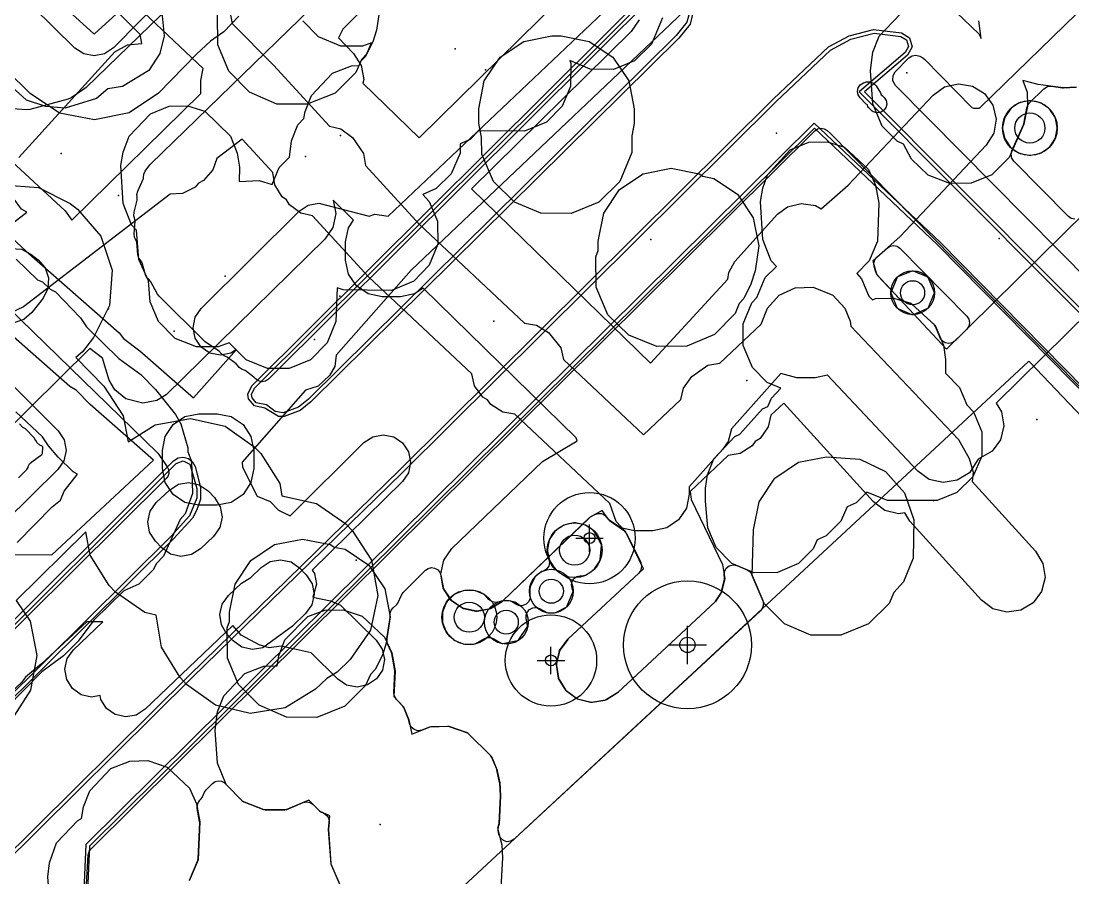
# Model space of a CAD drawing. Header units: metres. Extents: x -2677 to -840, y 169 to 1487.
# Drawn here: x -2102.1 to -2044.5, y 621.7 to 668.6 of the extents above; entities that cross this region are included whole.
import ezdxf

# ---------------------------------------------------------------- set-up
doc = ezdxf.new("R2010")
doc.units = ezdxf.units.M
for name, color, linetype in [('AI_GREENING_ALLOWED_ZONE', 4, 'Continuous'), ('AI_GREENING_EXCLUSIONS', 1, 'Continuous'), ('AI_GREENING_LAWN', 82, 'Continuous'), ('AI_GREENING_REJECTED', 6, 'Continuous'), ('AI_GREENING_SHRUBS', 92, 'Continuous'), ('AI_GREENING_TREES', 3, 'Continuous')]:
    doc.layers.add(name, color=color, linetype=linetype)

# ---------------------------------------------------------------- blocks, each defined once
blk = doc.blocks.new('AI_TREE')
for p, q in [((0, -0.3), (0, 0.3)), ((-0.3, 0), (0.3, 0))]:
    blk.add_line(p, q)
for radius in [1, 0.12]:
    blk.add_circle((0, 0), radius)
blk = doc.blocks.new('AI_SHRUB')
for radius in [1, 0.55]:
    blk.add_circle((0, 0), radius)

msp = doc.modelspace()

# ---------------------------------------------------------------- linework, layer by layer
at = {"layer": 'AI_GREENING_ALLOWED_ZONE'}
for points in [[(-2044.365, 657.791), (-2044.556, 657.83), (-2044.718, 657.94), (-2047.709, 660.971), (-2047.817, 661.137), (-2047.853, 661.332), (-2047.81, 661.525), (-2047.173, 662.961), (-2047.156, 663.015), (-2046.99, 663.891), (-2046.939, 664.034), (-2046.848, 664.155), (-2046.057, 664.927), (-2045.862, 665.045), (-2045.636, 665.064), (-2045.034, 664.977), (-2044.981, 664.975), (-2044.3, 665.023)], [(-2092.847, 621.611), (-2092.386, 622.676), (-2092.366, 622.765), (-2092.287, 624.763), (-2092.291, 624.819), (-2092.425, 625.533), (-2092.411, 625.773), (-2092.287, 625.979), (-2092.209, 626.056), (-2092.159, 626.129), (-2092.026, 626.422), (-2091.924, 626.568), (-2091.591, 626.9), (-2091.446, 627), (-2091.276, 627.044), (-2091.101, 627.027), (-2090.943, 626.949), (-2090.821, 626.822), (-2090.809, 626.804), (-2089.958, 625.953), (-2089.876, 625.898), (-2088.802, 625.465), (-2088.71, 625.447), (-2087.621, 625.447), (-2087.524, 625.467), (-2086.628, 625.851), (-2086.435, 625.891), (-2086.242, 625.854), (-2086.078, 625.744), (-2085.728, 625.395), (-2085.655, 625.344), (-2085.495, 625.272), (-2085.328, 625.15), (-2085.225, 624.971), (-2085.203, 624.765), (-2085.24, 624.401), (-2085.241, 624.357), (-2085.101, 622.52), (-2085.081, 622.441), (-2084.671, 621.494)]]:
    msp.add_lwpolyline(points, dxfattribs=at)
for points in [[(-2050.92, 651.131), (-2051.082, 651.024), (-2051.273, 650.987), (-2051.463, 651.026), (-2051.624, 651.134), (-2051.732, 651.296), (-2051.987, 651.91), (-2052.049, 651.997), (-2053.294, 653.134), (-2053.386, 653.187), (-2053.768, 653.308), (-2053.982, 653.443), (-2055.146, 654.684), (-2055.263, 654.893), (-2055.35, 655.207), (-2055.365, 655.39), (-2055.313, 655.567), (-2055.2, 655.713), (-2054.631, 656.22), (-2054.468, 656.317), (-2054.282, 656.346), (-2054.097, 656.305), (-2053.942, 656.197), (-2050.272, 652.471), (-2050.164, 652.308), (-2050.128, 652.116), (-2050.167, 651.925), (-2050.277, 651.764), (-2050.92, 651.131)], [(-2081.859, 636.109), (-2081.861, 636.213), (-2081.806, 636.377), (-2081.698, 636.512), (-2081.501, 636.687), (-2081.439, 636.77), (-2081.244, 637.2), (-2081.143, 637.345), (-2079.927, 638.568), (-2079.779, 638.671), (-2079.603, 638.715), (-2079.423, 638.693), (-2079.263, 638.608), (-2079.144, 638.472), (-2079.081, 638.303), (-2078.964, 637.647), (-2078.929, 637.557), (-2078.562, 636.982), (-2078.495, 636.912), (-2077.936, 636.522), (-2077.848, 636.483), (-2077.182, 636.336), (-2077.086, 636.334), (-2076.414, 636.453), (-2076.324, 636.488), (-2075.729, 636.868), (-2075.69, 636.898), (-2070.985, 641.411), (-2070.882, 641.487), (-2070.643, 641.62), (-2070.468, 641.679), (-2070.283, 641.67), (-2070.114, 641.594), (-2069.984, 641.461), (-2069.918, 641.363), (-2069.851, 641.296), (-2069.077, 640.769), (-2068.908, 640.573), (-2068.139, 638.986), (-2068.089, 638.781), (-2068.128, 638.574), (-2068.248, 638.402), (-2072.104, 634.817), (-2072.136, 634.781), (-2072.55, 634.208), (-2072.59, 634.12), (-2072.747, 633.457), (-2072.751, 633.36), (-2072.642, 632.687), (-2072.608, 632.596), (-2072.25, 632.016), (-2072.185, 631.945), (-2071.632, 631.546), (-2071.544, 631.506), (-2070.88, 631.349), (-2070.784, 631.345), (-2070.111, 631.454), (-2070.02, 631.487), (-2069.419, 631.858), (-2069.38, 631.888), (-2064.061, 636.846), (-2064.022, 636.892), (-2063.738, 637.327), (-2063.705, 637.405), (-2063.546, 638.075), (-2063.542, 638.171), (-2063.56, 638.281), (-2063.549, 638.492), (-2063.452, 638.679), (-2063.286, 638.81), (-2063.081, 638.861), (-2062.874, 638.822), (-2062.307, 638.586), (-2062.168, 638.498), (-2062.065, 638.37), (-2062.036, 638.291), (-2062.034, 638.291), (-2061.459, 636.915), (-2061.42, 636.717), (-2061.463, 636.52), (-2061.58, 636.356), (-2075.073, 623.84), (-2075.253, 623.733), (-2075.462, 623.709), (-2075.661, 623.773), (-2075.818, 623.913), (-2075.902, 624.105), (-2075.947, 624.319), (-2075.93, 624.581), (-2075.908, 624.645), (-2075.895, 624.713), (-2075.82, 626.21), (-2075.821, 626.236), (-2075.858, 626.92), (-2075.863, 626.959), (-2076.009, 627.636), (-2076.023, 627.681), (-2076.295, 628.324), (-2076.348, 628.403), (-2077.583, 629.633), (-2077.678, 629.692), (-2078.632, 630.012), (-2078.717, 630.024), (-2079.624, 630), (-2079.708, 629.983), (-2080.123, 629.821), (-2080.337, 629.787), (-2080.544, 629.847), (-2080.707, 629.988), (-2080.795, 630.185), (-2080.832, 630.362), (-2080.846, 630.409), (-2081.119, 631.055), (-2081.167, 631.128), (-2081.515, 631.501), (-2081.619, 631.67), (-2081.649, 631.865), (-2081.594, 633.024), (-2081.598, 633.081), (-2081.77, 634.012), (-2081.788, 634.069), (-2082, 634.541), (-2082.038, 634.822), (-2081.861, 635.979), (-2081.863, 636.109), (-2081.859, 636.109)]]:
    msp.add_lwpolyline(points, close=True, dxfattribs=at)
at = {"layer": 'AI_GREENING_EXCLUSIONS'}
for points in [[(-2111.749, 665.255), (-2101.784, 656.04), (-2096.699, 651.576), (-2096.461, 651.264), (-2095.573, 650.586), (-2092.637, 648.004), (-2090.278, 650.654), (-2090.583, 650.452), (-2091.157, 650.34), (-2091.731, 650.456), (-2092.216, 650.783), (-2092.54, 651.271), (-2092.652, 651.846), (-2092.535, 652.419), (-2092.208, 652.905), (-2086.836, 658.236), (-2086.348, 658.559), (-2085.773, 658.671), (-2083.007, 657.947), (-2082.694, 658.055), (-2081.968, 657.952), (-2064.626, 674.399)], [(-2094.103, 670.123), (-2097.014, 667.166), (-2097.498, 666.843), (-2098.068, 666.728), (-2098.639, 666.839), (-2099.125, 667.159), (-2106.116, 674.037)], [(-2078.093, 674.531), (-2084.456, 668.198), (-2084.682, 667.713), (-2083.862, 666.86), (-2083.442, 666.203), (-2083.305, 665.435), (-2083.349, 665.237), (-2080.272, 662.238), (-2071.464, 670.909)], [(-2102.179, 672.155), (-2101.2, 672.147), (-2100.601, 672.778), (-2099.571, 673.186), (-2098.577, 673.212), (-2097.628, 672.912), (-2096.303, 671.702), (-2095.932, 670.88), (-2095.229, 670.361), (-2094.353, 668.921), (-2094.23, 667.82), (-2094.464, 666.854), (-2095.079, 665.933), (-2096.517, 665.054), (-2097.318, 664.924), (-2097.939, 664.395), (-2099.654, 663.864), (-2100.713, 663.959), (-2101.768, 664.296), (-2103.009, 665.436)], [(-2062.578, 672.207), (-2080.715, 655.005), (-2084.813, 650.343), (-2084.881, 649.73), (-2085.174, 649.223), (-2085.797, 648.649), (-2086.496, 648.427), (-2089.962, 644.484), (-2089.94, 644.211), (-2089.145, 642.625), (-2088.437, 642.328), (-2087.974, 641.851), (-2087.327, 641.552), (-2083.295, 645.555), (-2082.807, 645.878), (-2082.233, 645.99), (-2081.659, 645.874), (-2081.174, 645.547), (-2080.85, 645.059), (-2080.738, 644.485), (-2080.855, 643.911), (-2081.182, 643.426), (-2086.121, 638.573), (-2085.999, 638.388), (-2085.889, 637.813), (-2086.099, 637.105), (-2085.121, 636.888), (-2084.585, 636.653), (-2082.621, 634.742), (-2082.293, 634.257), (-2082.175, 633.684), (-2082.286, 633.109), (-2082.608, 632.621), (-2083.093, 632.292), (-2083.666, 632.175), (-2084.241, 632.286), (-2084.73, 632.608), (-2086.192, 634.053), (-2087.822, 634.414), (-2088.48, 634.315), (-2089.041, 634.484), (-2090.021, 635.018), (-2090.468, 635.539), (-2095.268, 630.957), (-2095.762, 630.644), (-2096.339, 630.543), (-2096.91, 630.67), (-2097.389, 631.007), (-2097.702, 631.501), (-2097.738, 631.707), (-2098.207, 631.625), (-2098.778, 631.753), (-2099.257, 632.09), (-2099.57, 632.585), (-2099.67, 633.161), (-2099.542, 633.733), (-2099.205, 634.211), (-2097.595, 635.744), (-2098.465, 635.751), (-2100.948, 633.449), (-2101.836, 632.722), (-2102.048, 632.429), (-2111.227, 623.918)], [(-2108.46, 666.374), (-2099.659, 658.239), (-2099.287, 657.728), (-2092.23, 664.665), (-2092.23, 665.378), (-2092.097, 666.046), (-2096.938, 670.62)], [(-2102.185, 661.163), (-2096.935, 666.956), (-2096.25, 667.329), (-2095.46, 667.409), (-2095.558, 667.899), (-2097.668, 670.019)], [(-2090.14, 668.896), (-2090.967, 668.045), (-2091.701, 667.541), (-2092.473, 666.822), (-2094.543, 664.688), (-2096.155, 663.61), (-2098.057, 663.228), (-2099.96, 663.598), (-2101.58, 664.664), (-2106.711, 669.713)], [(-2082.383, 669.586), (-2082.604, 668.145), (-2082.816, 667.49), (-2083.208, 666.7), (-2083.457, 666.432), (-2083.73, 665.82), (-2084.874, 664.697), (-2086.396, 664.077), (-2088.057, 664.093), (-2089.565, 664.74), (-2090.689, 665.884), (-2091.293, 667.328), (-2091.309, 668.989)], [(-2090.642, 669.146), (-2090.515, 668.502), (-2088.256, 666.23), (-2085.189, 662.885), (-2084.553, 662.73), (-2083.924, 662.269), (-2083.318, 661.384), (-2083.218, 660.735), (-2080.258, 657.507), (-2074.494, 652.097), (-2073.848, 651.989), (-2073.186, 651.577), (-2072.515, 650.74), (-2072.367, 650.1), (-2067.979, 645.982), (-2065.933, 647.909), (-2065.786, 648.547), (-2065.334, 649.182), (-2064.457, 649.8), (-2063.81, 649.909), (-2061.536, 652.051), (-2061.203, 652.925), (-2060.556, 653.624), (-2059.674, 654.033), (-2058.688, 654.073), (-2057.612, 653.624), (-2056.965, 652.925), (-2056.663, 652.203), (-2056.623, 651.931), (-2050.727, 645.721), (-2050.158, 644.691), (-2049.93, 643.944), (-2049.979, 643.437), (-2046.51, 639.612), (-2046.109, 638.943), (-2045.994, 638.171), (-2046.183, 637.414), (-2046.648, 636.787), (-2047.317, 636.386), (-2048.089, 636.271), (-2048.846, 636.46), (-2049.473, 636.925), (-2053.4, 641.255), (-2053.672, 641.708), (-2054.012, 641.657), (-2054.77, 641.846), (-2055.396, 642.311), (-2060.301, 647.719), (-2061.004, 647.057), (-2061.15, 646.415), (-2061.602, 645.778), (-2061.861, 645.615), (-2062.026, 645.381), (-2062.686, 644.965), (-2063.346, 644.851), (-2065.428, 642.89), (-2065.367, 642.438), (-2063.659, 638.893), (-2063.535, 638.123), (-2063.714, 637.363), (-2064.039, 636.867), (-2069.398, 631.871), (-2070.062, 631.462), (-2070.832, 631.337), (-2071.592, 631.517), (-2072.224, 631.974), (-2072.634, 632.638), (-2072.758, 633.409), (-2072.578, 634.168), (-2072.122, 634.801), (-2067.978, 638.653), (-2068.967, 640.693), (-2069.49, 641.234), (-2069.826, 642.23), (-2075.04, 647.124), (-2075.69, 647.231), (-2076.354, 647.642), (-2076.532, 647.891), (-2076.776, 648.041), (-2077.232, 648.674), (-2077.386, 649.326), (-2083.05, 654.642), (-2086.107, 657.967), (-2086.747, 658.122), (-2087.378, 658.582), (-2087.537, 658.844), (-2087.769, 659.012), (-2088.177, 659.677), (-2088.281, 660.339), (-2089.966, 662.177), (-2091.352, 661.115), (-2091.562, 660.491), (-2092.076, 659.903), (-2092.35, 659.767), (-2092.538, 659.551), (-2093.237, 659.203), (-2093.905, 659.157), (-2101.936, 653), (-2102.636, 652.655)], [(-2044.275, 665.025), (-2045.008, 664.973), (-2046.37, 665.17), (-2047.214, 665.389), (-2046.971, 664.743), (-2046.96, 663.973), (-2047.162, 662.987), (-2047.969, 661.166), (-2048.909, 660.217), (-2050.043, 659.753), (-2051.217, 659.739), (-2052.399, 660.2), (-2053.303, 661.072), (-2053.738, 661.898), (-2054.099, 662.066), (-2054.91, 662.876), (-2055.424, 664.108), (-2055.553, 665.927), (-2055.423, 666.925), (-2055.084, 667.8), (-2053.923, 669.022)], [(-2050.849, 669.104), (-2049.625, 667.945), (-2049.489, 667.679), (-2049.489, 667.679), (-2049.616, 668.644)], [(-2066.949, 668.806), (-2067.555, 667.369), (-2068.472, 666.452), (-2069.633, 665.983), (-2070.898, 665.999), (-2072.026, 666.483), (-2071.971, 666.315), (-2071.985, 665.057), (-2072.439, 663.974), (-2073.288, 663.106), (-2074.498, 662.6), (-2077.022, 662.622), (-2077.486, 662.158), (-2078.016, 661.922), (-2078.03, 661.412), (-2078.522, 660.272), (-2079.332, 659.462), (-2080.078, 659.135), (-2079.722, 658.76), (-2079.268, 657.677), (-2079.254, 656.419), (-2079.722, 655.266), (-2080.571, 654.398), (-2081.781, 653.892), (-2084.437, 653.914), (-2084.767, 654.037), (-2084.836, 652.179), (-2085.305, 651.014), (-2086.228, 650.091), (-2087.393, 649.622), (-2088.58, 649.622), (-2089.745, 650.091), (-2090.673, 651.027), (-2091.274, 650.794), (-2092.462, 650.794), (-2093.627, 651.263), (-2094.549, 652.186), (-2095.002, 653.269), (-2095.1, 654.41), (-2095.615, 655.577), (-2095.752, 657.197), (-2096.016, 657.482), (-2096.485, 658.647), (-2096.601, 660.737), (-2096.484, 661.464), (-2096.145, 662.339), (-2094.984, 663.561), (-2094.984, 663.561), (-2093.955, 663.968), (-2092.96, 663.995), (-2092.012, 663.695), (-2090.601, 662.338), (-2090.24, 661.409), (-2090.118, 660.639), (-2090.13, 659.844), (-2089.031, 659.909), (-2088.326, 659.686), (-2087.938, 660.615), (-2087.38, 661.191), (-2087.256, 662.073), (-2086.917, 662.949), (-2086.584, 663.299), (-2086.514, 663.682), (-2086.174, 664.558), (-2085.014, 665.779), (-2083.984, 666.187), (-2083.555, 666.198), (-2083.412, 666.542), (-2083.14, 666.833), (-2082.885, 667.442), (-2083.37, 667.257), (-2084.557, 667.257), (-2085.789, 667.771), (-2086.644, 668.648)], [(-2068.221, 668.701), (-2068.66, 668.056), (-2077.407, 659.447), (-2067.61, 649.9), (-2063.373, 654.498), (-2063.318, 654.864), (-2062.976, 655.472), (-2060.647, 658.07), (-2060.099, 658.459), (-2059.343, 658.653), (-2058.57, 658.543), (-2058.247, 658.356), (-2056.778, 659.654), (-2052.13, 664.581), (-2051.494, 665.034), (-2050.733, 665.208), (-2049.964, 665.078), (-2049.303, 664.664), (-2048.85, 664.028), (-2048.676, 663.267), (-2048.806, 662.498), (-2049.22, 661.836), (-2053.931, 656.843), (-2055.432, 655.506), (-2055.231, 654.774), (-2051.385, 650.673), (-2042.494, 659.429)], [(-2103.329, 622.454), (-2092.855, 632.832), (-2081.32, 644.069), (-2060.859, 664.38), (-2057.857, 667.216), (-2056.721, 667.823), (-2055.392, 668.167), (-2053.857, 667.988), (-2053.416, 667.719), (-2053.28, 667.221), (-2053.523, 666.764), (-2055.887, 664.757), (-2040.082, 648.903)], [(-2103.188, 622.312), (-2092.715, 632.689), (-2081.18, 643.926), (-2060.719, 664.238), (-2057.752, 667.046), (-2056.638, 667.641), (-2055.356, 667.97), (-2053.891, 667.791), (-2053.576, 667.599), (-2053.479, 667.243), (-2053.652, 666.917), (-2056.182, 664.769), (-2040.089, 648.627)], [(-2038.204, 642.784), (-2051.745, 656.532), (-2058.632, 663.05), (-2098.526, 623.55), (-2099.346, 604.856), (-2106.71, 594.836), (-2075.968, 563.927), (-2057.372, 582.546), (-2057.455, 582.798), (-2057.324, 583.143), (-2056.219, 584.352), (-2055.896, 584.512), (-2055.525, 584.395), (-2023.606, 616.371)], [(-2038.385, 642.683), (-2051.885, 656.389), (-2058.629, 662.771), (-2098.33, 623.463), (-2099.158, 604.79), (-2106.446, 594.858), (-2075.969, 564.209), (-2057.612, 582.589), (-2057.609, 583.054), (-2057.471, 583.278), (-2056.367, 584.487), (-2055.915, 584.711), (-2055.563, 584.64), (-2023.747, 616.513)], [(-2103.065, 659.661), (-2101.119, 659.518), (-2099.376, 658.642), (-2098.976, 658.329), (-2097.701, 656.853), (-2097.088, 655), (-2097.231, 653.055), (-2098.107, 651.312), (-2098.715, 650.532), (-2099.08, 650.217), (-2097.542, 648.652), (-2096.472, 647.021), (-2096.201, 645.599), (-2094.721, 646.539), (-2092.799, 646.874), (-2090.895, 646.449), (-2089.299, 645.328), (-2088.948, 644.96), (-2087.902, 643.313), (-2087.785, 642.645), (-2085.887, 642.232), (-2084.284, 641.12), (-2083.932, 640.754), (-2082.877, 639.113), (-2082.53, 637.193), (-2082.944, 635.287), (-2084.057, 633.684), (-2084.768, 632.997), (-2085.324, 632.64), (-2085.945, 632.063), (-2087.605, 631.039), (-2089.531, 630.728), (-2091.43, 631.178), (-2093.011, 632.32), (-2093.357, 632.692), (-2094.381, 634.353), (-2094.665, 636.11), (-2095.301, 636.252), (-2096.897, 637.373), (-2097.248, 637.741), (-2098.294, 639.388), (-2098.519, 640.679), (-2102.341, 636.92), (-2101.582, 635.779), (-2101.199, 633.894), (-2101.556, 632.005), (-2102.6, 630.389)], [(-2104.37, 656.174), (-2101.762, 658.173), (-2102.039, 658.338), (-2102.039, 658.338), (-2102.506, 658.964)], [(-2039.69, 656.576), (-2048.675, 647.721), (-2048.379, 647.245), (-2048.251, 646.476), (-2048.428, 645.715), (-2048.882, 645.081), (-2049.662, 644.649), (-2050.14, 643.906), (-2050.803, 643.493), (-2051.572, 643.365), (-2052.333, 643.541), (-2052.967, 643.995), (-2057.9, 649.248), (-2058.584, 649.112), (-2059.584, 649.112), (-2060.472, 649.347), (-2063.162, 646.32), (-2063.35, 645.622), (-2063.654, 645.173), (-2065.477, 643.143), (-2065.477, 642.737), (-2065.629, 641.972), (-2066.063, 641.323), (-2066.712, 640.889), (-2067.477, 640.737), (-2068.477, 640.737), (-2069.242, 640.889), (-2069.891, 641.323), (-2070.24, 641.845), (-2070.938, 641.455), (-2075.708, 636.881), (-2076.366, 636.461), (-2077.134, 636.325), (-2077.896, 636.493), (-2078.536, 636.94), (-2078.956, 637.598), (-2079.092, 638.367), (-2078.924, 639.129), (-2078.477, 639.768), (-2073.522, 644.52), (-2071.619, 645.657), (-2071.675, 645.825), (-2080.056, 654.017), (-2080.532, 653.699), (-2081.297, 653.546), (-2082.297, 653.546), (-2083.062, 653.699), (-2083.711, 654.132), (-2084.145, 654.781), (-2084.297, 655.546), (-2084.297, 656.546), (-2084.145, 657.312), (-2083.861, 657.736), (-2084.978, 658.828), (-2084.841, 658.104), (-2085, 657.34), (-2085.439, 656.695), (-2094.121, 648.173), (-2094.639, 647.866), (-2095.405, 647.72), (-2096.333, 647.958), (-2096.936, 648.454), (-2097.242, 648.971), (-2097.615, 650.177), (-2098.299, 650.706), (-2103.238, 645.852)], [(-2102.347, 655.594), (-2101.168, 654.466), (-2100.896, 654.352), (-2100.486, 653.96), (-2100.178, 653.811), (-2098.818, 652.385), (-2098.493, 651.903), (-2096.715, 650.156), (-2095.518, 649.28), (-2094.708, 648.47), (-2093.607, 647.096), (-2093.326, 646.581), (-2092.941, 645.279), (-2092.938, 645.059), (-2092.735, 644.541), (-2092.68, 642.775), (-2093.09, 641.667), (-2093.367, 641.342), (-2094.276, 639.347), (-2094.674, 638.923), (-2094.816, 638.618), (-2095.626, 637.808), (-2096.444, 637.452), (-2098.08, 635.833), (-2098.945, 634.692), (-2099.755, 633.881), (-2100.942, 633.005), (-2102.863, 631.036)], [(-2107.776, 639.477), (-2100.389, 639.422), (-2094.814, 644.592), (-2098.283, 647.642), (-2099.049, 648.424), (-2099.409, 648.633), (-2103.266, 652.023)], [(-2102.906, 649.066), (-2100.038, 646.198), (-2099.716, 645.709), (-2099.607, 645.134), (-2099.726, 644.561), (-2100.055, 644.077), (-2107.225, 637.027)], [(-2102.276, 640.086), (-2100.368, 642.046), (-2099.913, 642.414), (-2099.712, 642.895), (-2098.982, 643.826), (-2099.226, 643.952), (-2100.036, 644.762), (-2100.578, 645.386), (-2100.891, 645.88), (-2102.356, 647.247)], [(-2104.824, 633.498), (-2093.716, 644.561), (-2093.473, 644.72), (-2093.186, 644.767), (-2092.905, 644.693), (-2092.678, 644.512), (-2092.544, 644.253), (-2092.246, 643.097), (-2092.254, 642.453), (-2092.439, 641.877), (-2092.688, 641.416), (-2093.726, 640.282), (-2153.761, 580.751)], [(-2104.823, 633.217), (-2093.574, 644.42), (-2093.195, 644.567), (-2092.832, 644.385), (-2092.441, 643.053), (-2092.446, 642.511), (-2092.841, 641.546), (-2093.867, 640.424), (-2153.902, 580.894)], [(-2084.599, 621.329), (-2085.098, 622.479), (-2085.242, 624.379), (-2085.166, 625.124), (-2085.696, 625.363), (-2086.317, 625.984), (-2087.57, 625.447), (-2088.758, 625.447), (-2089.923, 625.917), (-2090.845, 626.839), (-2091.315, 628.004), (-2091.443, 629.823), (-2091.313, 630.821), (-2090.974, 631.696), (-2089.814, 632.918), (-2088.784, 633.325), (-2088.049, 633.345), (-2087.959, 633.877), (-2087.62, 634.753), (-2086.36, 636.032), (-2085.429, 636.382), (-2085.429, 636.382), (-2084.435, 636.408), (-2083.385, 636.056), (-2082.161, 634.898), (-2081.775, 634.042), (-2081.593, 633.052), (-2081.658, 631.655), (-2081.137, 631.095), (-2080.837, 630.386), (-2080.676, 629.604), (-2079.668, 629.999), (-2078.673, 630.026), (-2077.624, 629.673), (-2076.314, 628.368), (-2076.014, 627.659), (-2075.859, 626.94), (-2075.82, 626.223), (-2075.897, 624.678), (-2075.974, 624.452), (-2075.739, 623.544), (-2075.7, 622.827), (-2075.794, 621.2)], [(-2100.453, 619.882), (-2100.598, 621.782), (-2100.518, 622.557), (-2100.129, 623.655), (-2098.969, 624.877), (-2098.756, 624.977), (-2098.651, 625.616), (-2098.312, 626.492), (-2097.151, 627.713), (-2096.122, 628.121), (-2095.127, 628.147), (-2094.077, 627.795), (-2092.853, 626.637), (-2092.468, 625.781), (-2092.286, 624.791), (-2092.368, 622.718), (-2092.866, 621.568)]]:
    msp.add_lwpolyline(points, dxfattribs=at)
for points in [[(-2065.778, 671.037), (-2065.52, 670.638), (-2065.328, 670.147), (-2065.238, 669.223), (-2065.435, 668.469), (-2066.05, 667.701), (-2086.205, 647.786), (-2086.787, 647.32), (-2087.669, 646.992), (-2087.981, 646.981), (-2088.713, 647.438), (-2089.285, 647.565), (-2089.608, 647.955), (-2089.644, 648.21), (-2089.438, 648.673), (-2066.85, 671.138), (-2066.592, 671.301), (-2066.29, 671.339), (-2066, 671.245), (-2065.778, 671.037)], [(-2065.438, 669.227), (-2065.605, 668.575), (-2066.195, 667.838), (-2086.334, 647.939), (-2086.878, 647.498), (-2087.721, 647.185), (-2088.148, 647.267), (-2088.635, 647.629), (-2089.188, 647.74), (-2089.419, 648.018), (-2089.444, 648.2), (-2089.297, 648.531), (-2066.708, 670.996), (-2066.309, 671.14), (-2065.943, 670.924), (-2065.525, 670.113), (-2065.438, 669.227)], [(-2070.958, 667.52), (-2069.66, 666.653), (-2068.793, 665.355), (-2068.489, 663.825), (-2068.489, 663.019), (-2068.62, 662.36), (-2068.62, 661.435), (-2069.283, 659.849), (-2070.427, 658.726), (-2071.949, 658.106), (-2073.61, 658.122), (-2075.055, 658.726), (-2076.199, 659.849), (-2076.846, 661.357), (-2076.861, 662.278), (-2077.011, 663.028), (-2077.011, 663.83), (-2076.706, 665.36), (-2075.839, 666.658), (-2074.541, 667.525), (-2073.011, 667.83), (-2072.489, 667.825), (-2070.958, 667.52)], [(-2060.981, 647.991), (-2060.469, 648.53), (-2061.207, 648.853), (-2062.017, 649.663), (-2062.523, 650.874), (-2062.523, 652.061), (-2062.056, 653.215), (-2061.783, 653.506), (-2061.316, 654.588), (-2060.701, 655.203), (-2060.988, 655.512), (-2061.457, 656.677), (-2061.573, 658.766), (-2061.456, 659.493), (-2061.195, 660.217), (-2059.956, 661.59), (-2058.927, 661.998), (-2057.932, 662.024), (-2056.984, 661.724), (-2055.658, 660.514), (-2055.273, 659.658), (-2055.09, 658.668), (-2055.172, 656.595), (-2055.626, 655.512), (-2056.307, 654.809), (-2056.048, 654.531), (-2055.651, 653.581), (-2055.449, 653.38), (-2055.277, 653.444), (-2054.282, 653.471), (-2053.334, 653.171), (-2052.008, 651.96), (-2051.562, 650.885), (-2051.44, 650.115), (-2051.447, 649.358), (-2050.681, 648.573), (-2050.283, 647.624), (-2049.914, 647.235), (-2049.46, 646.152), (-2049.46, 644.824), (-2049.952, 643.684), (-2050.82, 642.835), (-2051.903, 642.382), (-2054.628, 642.39), (-2055.756, 642.846), (-2056.345, 642.257), (-2056.832, 642.036), (-2057.174, 641.26), (-2057.984, 640.45), (-2058.473, 640.228), (-2058.691, 639.749), (-2059.501, 638.939), (-2060.651, 638.44), (-2061.92, 638.424), (-2063.152, 638.939), (-2064.008, 639.816), (-2064.461, 640.899), (-2064.594, 642.353), (-2064.593, 643.071), (-2064.476, 643.797), (-2064.137, 644.673), (-2062.976, 645.894), (-2062.704, 646.017), (-2061.46, 647.406), (-2061.168, 647.535), (-2060.981, 647.991)], [(-2064.938, 660.276), (-2064.739, 660.142), (-2064.136, 660.023), (-2062.839, 659.155), (-2061.971, 657.858), (-2061.667, 656.327), (-2061.874, 654.956), (-2062.1, 654.231), (-2062.493, 653.441), (-2062.742, 653.174), (-2062.971, 652.625), (-2064.094, 651.481), (-2065.603, 650.834), (-2067.264, 650.818), (-2068.786, 651.438), (-2069.93, 652.561), (-2070.577, 654.07), (-2070.593, 655.731), (-2070.469, 656.067), (-2070.469, 656.58), (-2070.165, 658.111), (-2069.297, 659.408), (-2068, 660.276), (-2066.469, 660.58), (-2064.938, 660.276)], [(-2104.547, 653.734), (-2104.505, 654.318), (-2104.242, 654.841), (-2103.634, 655.621), (-2103.191, 656.003), (-2102.635, 656.187), (-2102.051, 656.144), (-2101.528, 655.881), (-2101.128, 655.569), (-2100.745, 655.126), (-2100.561, 654.57), (-2100.604, 653.987), (-2100.867, 653.464), (-2101.475, 652.684), (-2101.918, 652.301), (-2102.474, 652.118), (-2103.058, 652.16), (-2103.581, 652.423), (-2103.981, 652.736), (-2104.364, 653.179), (-2104.547, 653.734)], [(-2089.915, 642.717), (-2090.564, 642.284), (-2091.329, 642.132), (-2092.329, 642.132), (-2093.095, 642.284), (-2093.744, 642.717), (-2094.177, 643.366), (-2094.329, 644.132), (-2094.329, 645.132), (-2094.177, 645.897), (-2093.744, 646.546), (-2093.095, 646.979), (-2092.329, 647.132), (-2091.329, 647.132), (-2090.564, 646.979), (-2089.915, 646.546), (-2089.482, 645.897), (-2089.329, 645.132), (-2089.329, 644.132), (-2089.482, 643.366), (-2089.915, 642.717)], [(-2053.184, 641.326), (-2053.225, 639.236), (-2053.745, 637.94), (-2054.272, 637.353), (-2054.54, 636.741), (-2055.669, 635.628), (-2057.171, 635.012), (-2058.813, 635.024), (-2060.257, 635.628), (-2061.386, 636.741), (-2062.034, 638.291), (-2061.961, 640.783), (-2061.657, 642.314), (-2060.789, 643.611), (-2059.492, 644.479), (-2057.961, 644.783), (-2056.134, 644.65), (-2054.73, 643.968), (-2053.694, 642.801), (-2053.184, 641.326)], [(-2091.529, 640.423), (-2092.245, 639.74), (-2092.739, 639.427), (-2093.315, 639.326), (-2093.887, 639.453), (-2094.365, 639.79), (-2094.716, 640.157), (-2095.03, 640.651), (-2095.131, 641.228), (-2095.003, 641.799), (-2094.667, 642.278), (-2093.951, 642.961), (-2093.457, 643.275), (-2092.881, 643.375), (-2092.309, 643.248), (-2091.83, 642.911), (-2091.48, 642.544), (-2091.166, 642.05), (-2091.065, 641.473), (-2091.193, 640.902), (-2091.529, 640.423)], [(-2084.323, 639.718), (-2083.026, 638.85), (-2082.158, 637.553), (-2081.854, 636.022), (-2082.075, 634.58), (-2082.287, 633.926), (-2082.68, 633.136), (-2082.929, 632.868), (-2083.201, 632.256), (-2084.345, 631.133), (-2085.867, 630.513), (-2087.529, 630.528), (-2089.037, 631.176), (-2090.16, 632.32), (-2090.764, 633.764), (-2090.78, 635.425), (-2090.656, 635.762), (-2090.656, 636.275), (-2090.352, 637.806), (-2089.484, 639.103), (-2088.187, 639.971), (-2086.656, 640.275), (-2085.125, 639.971), (-2084.926, 639.837), (-2084.323, 639.718)], [(-2086.154, 636.683), (-2086.488, 636.202), (-2087.199, 635.516), (-2088.826, 634.319), (-2089.404, 634.226), (-2089.973, 634.361), (-2090.448, 634.703), (-2090.794, 635.075), (-2091.101, 635.574), (-2091.194, 636.151), (-2091.059, 636.721), (-2090.717, 637.195), (-2089.992, 637.869), (-2089.494, 638.176), (-2088.924, 638.726), (-2088.431, 639.043), (-2087.855, 639.147), (-2087.284, 639.023), (-2086.803, 638.689), (-2086.45, 638.323), (-2086.133, 637.831), (-2086.029, 637.255), (-2086.154, 636.683)]]:
    msp.add_lwpolyline(points, close=True, dxfattribs=at)
at = {"layer": 'AI_GREENING_LAWN'}
for points in [[(-2038.142, 648.901), (-2054.188, 665.116), (-2054.322, 665.367), (-2054.33, 665.408), (-2054.32, 665.649), (-2054.198, 665.858), (-2053.456, 666.618), (-2053.456, 666.618), (-2053.276, 666.736), (-2053.064, 666.768), (-2052.858, 666.707), (-2052.696, 666.619), (-2052.58, 666.531), (-2049.996, 663.906), (-2049.957, 663.88), (-2049.912, 663.87), (-2049.631, 663.867), (-2049.585, 663.876), (-2049.546, 663.901), (-2015.967, 696.575)], [(-2067.244, 670.22), (-2088.514, 649.029), (-2088.688, 648.916), (-2088.893, 648.883), (-2089.093, 648.937), (-2089.254, 649.067), (-2089.318, 649.145), (-2089.807, 649.509), (-2089.961, 649.569), (-2090.122, 649.67), (-2090.167, 649.732), (-2090.172, 649.728), (-2090.288, 649.87), (-2090.776, 650.233), (-2090.919, 650.288), (-2091.06, 650.373), (-2091.167, 650.498), (-2091.189, 650.534), (-2091.216, 650.559), (-2091.912, 651.013), (-2091.991, 651.077), (-2094.509, 653.57), (-2094.597, 653.688), (-2094.958, 654.358), (-2095.057, 654.463), (-2095.178, 654.573), (-2095.261, 654.742), (-2095.441, 655.403), (-2095.534, 655.552), (-2095.618, 655.66), (-2095.67, 655.841), (-2095.732, 656.524), (-2095.799, 656.691), (-2095.86, 656.806), (-2095.88, 656.994), (-2095.821, 657.677), (-2095.859, 657.857), (-2095.898, 657.976), (-2095.884, 658.166), (-2095.707, 658.828), (-2095.713, 659.016), (-2095.73, 659.135), (-2095.683, 659.319), (-2095.376, 659.976), (-2095.366, 660.01), (-2095.367, 660.083), (-2095.367, 660.083), (-2095.365, 660.083), (-2095.357, 660.245), (-2095.271, 660.424), (-2095.018, 660.758), (-2094.968, 660.815), (-2077.999, 677.289)], [(-2088.622, 674.588), (-2098.503, 664.995), (-2098.571, 664.94), (-2099.333, 664.424), (-2099.485, 664.355), (-2101.588, 663.796), (-2101.75, 663.781), (-2103.83, 663.918)], [(-2099.458, 669.174), (-2098.106, 667.959), (-2098.072, 667.938), (-2098.038, 667.959), (-2096.859, 669.02)], [(-2098.602, 619.448), (-2098.392, 622.982), (-2098.348, 623.158), (-2098.245, 623.307), (-2058.609, 662.624), (-2058.454, 662.728), (-2058.271, 662.769), (-2058.086, 662.738), (-2057.925, 662.642), (-2057.76, 662.496), (-2057.737, 662.473), (-2030.756, 635.079)], [(-2109.646, 659.619), (-2094.589, 644.978), (-2094.527, 644.904), (-2094.063, 644.235), (-2093.991, 644.077), (-2093.977, 643.904), (-2094.022, 643.737), (-2094.123, 643.595), (-2104.307, 633.508)], [(-2030.878, 633.216), (-2046.844, 649.983), (-2046.878, 650.007), (-2046.914, 649.985), (-2104.436, 596.603)], [(-2102.221, 643.632), (-2101.754, 644.09), (-2101.691, 644.193), (-2101.675, 644.246), (-2101.603, 644.389), (-2101.49, 644.502), (-2100.942, 644.9), (-2100.908, 644.939), (-2100.894, 644.988), (-2100.876, 645.287), (-2100.882, 645.33), (-2100.917, 645.357), (-2101.039, 645.419), (-2101.205, 645.555), (-2101.252, 645.651), (-2101.256, 645.648), (-2101.353, 645.823), (-2101.829, 646.306), (-2101.968, 646.386), (-2102.156, 646.578)]]:
    msp.add_lwpolyline(points, dxfattribs=at)
for points in [[(-2055.576, 665.316), (-2055.383, 665.236), (-2055.24, 665.085), (-2055.004, 664.7), (-2054.971, 664.605), (-2054.906, 664.562), (-2054.805, 664.46), (-2054.695, 664.29), (-2054.661, 664.089), (-2054.711, 663.892), (-2054.834, 663.731), (-2055.012, 663.632), (-2055.214, 663.612), (-2055.408, 663.674), (-2055.471, 663.71), (-2055.66, 663.9), (-2055.697, 663.966), (-2055.723, 664.046), (-2055.786, 664.087), (-2056.123, 664.427), (-2056.232, 664.592), (-2056.268, 664.787), (-2056.226, 664.98), (-2056.112, 665.142), (-2055.944, 665.247), (-2055.861, 665.278), (-2055.859, 665.274), (-2055.784, 665.31), (-2055.576, 665.316)], [(-2046.3, 661.383), (-2046.211, 661.42), (-2045.806, 661.691), (-2045.738, 661.759), (-2045.468, 662.164), (-2045.431, 662.253), (-2045.336, 662.731), (-2045.336, 662.827), (-2045.431, 663.305), (-2045.468, 663.394), (-2045.738, 663.799), (-2045.806, 663.867), (-2046.211, 664.137), (-2046.3, 664.174), (-2046.778, 664.269), (-2046.874, 664.269), (-2047.352, 664.174), (-2047.441, 664.137), (-2047.846, 663.867), (-2047.914, 663.799), (-2048.185, 663.394), (-2048.222, 663.305), (-2048.317, 662.827), (-2048.317, 662.731), (-2048.222, 662.253), (-2048.185, 662.164), (-2047.914, 661.759), (-2047.846, 661.691), (-2047.441, 661.42), (-2047.352, 661.383), (-2046.874, 661.289), (-2046.778, 661.289), (-2046.3, 661.383)], [(-2052.406, 652.919), (-2052.381, 652.958), (-2052.067, 653.715), (-2052.058, 653.761), (-2052.067, 653.806), (-2052.381, 654.564), (-2052.406, 654.602), (-2052.445, 654.628), (-2053.203, 654.942), (-2053.248, 654.951), (-2053.294, 654.942), (-2054.051, 654.628), (-2054.09, 654.602), (-2054.115, 654.564), (-2054.429, 653.806), (-2054.438, 653.761), (-2054.429, 653.715), (-2054.115, 652.958), (-2054.09, 652.919), (-2054.051, 652.893), (-2053.294, 652.58), (-2053.248, 652.571), (-2053.203, 652.58), (-2052.445, 652.893), (-2052.406, 652.919)], [(-2074.84, 634.737), (-2074.807, 634.77), (-2074.352, 635.452), (-2074.334, 635.495), (-2074.334, 635.541), (-2074.411, 635.93), (-2074.413, 636.117), (-2074.345, 636.292), (-2074.219, 636.429), (-2074.05, 636.51), (-2073.864, 636.524), (-2073.685, 636.468), (-2073.322, 636.275), (-2073.206, 636.245), (-2072.861, 636.245), (-2072.745, 636.275), (-2072.223, 636.554), (-2072.191, 636.579), (-2072.169, 636.614), (-2071.852, 637.378), (-2071.843, 637.422), (-2071.851, 637.467), (-2071.898, 637.586), (-2071.933, 637.77), (-2071.897, 637.955), (-2071.795, 638.113), (-2071.643, 638.223), (-2071.46, 638.268), (-2071.247, 638.28), (-2071.124, 638.321), (-2070.734, 638.581), (-2070.666, 638.65), (-2070.402, 639.044), (-2070.362, 639.157), (-2070.286, 639.925), (-2070.288, 639.961), (-2070.3, 639.994), (-2070.664, 640.676), (-2070.745, 640.764), (-2071.139, 641.028), (-2071.228, 641.065), (-2071.706, 641.16), (-2071.802, 641.16), (-2072.28, 641.065), (-2072.369, 641.028), (-2072.774, 640.757), (-2072.842, 640.689), (-2073.112, 640.284), (-2073.149, 640.195), (-2073.244, 639.718), (-2073.244, 639.621), (-2073.14, 639.095), (-2073.15, 639.093), (-2073.13, 638.992), (-2073.173, 638.796), (-2073.289, 638.631), (-2073.461, 638.527), (-2073.544, 638.497), (-2073.831, 638.305), (-2073.911, 638.217), (-2074.182, 637.711), (-2074.211, 637.595), (-2074.211, 637.25), (-2074.209, 637.244), (-2074.2, 637.045), (-2074.27, 636.858), (-2074.406, 636.713), (-2074.589, 636.633), (-2074.788, 636.631), (-2074.972, 636.706), (-2075.205, 636.862), (-2075.341, 636.904), (-2075.683, 636.904), (-2075.783, 636.882), (-2075.869, 636.844), (-2076.074, 636.8), (-2076.279, 636.845), (-2076.448, 636.969), (-2076.654, 637.202), (-2076.744, 637.267), (-2077.187, 637.45), (-2077.281, 637.469), (-2077.768, 637.469), (-2077.863, 637.45), (-2078.313, 637.264), (-2078.393, 637.21), (-2078.737, 636.866), (-2078.791, 636.785), (-2078.977, 636.336), (-2078.996, 636.241), (-2078.996, 635.754), (-2078.977, 635.659), (-2078.791, 635.21), (-2078.737, 635.129), (-2078.393, 634.785), (-2078.313, 634.731), (-2077.863, 634.545), (-2077.768, 634.526), (-2077.297, 634.526), (-2077.176, 634.558), (-2076.687, 634.833), (-2076.521, 634.891), (-2076.345, 634.888), (-2076.18, 634.823), (-2075.775, 634.574), (-2075.734, 634.558), (-2075.689, 634.559), (-2074.883, 634.719), (-2074.84, 634.737)]]:
    msp.add_lwpolyline(points, close=True, dxfattribs=at)
at = {"layer": 'AI_GREENING_REJECTED'}
for p in [(-2078.29, 667.11), (-2076.63, 665.96), (-2053.56, 665.8), (-2060.7, 662.5), (-2084.57, 662.37), (-2099.87, 661.39), (-2086.5, 661.23), (-2096.73, 659.08), (-2048.5, 656.74), (-2067.59, 656.67), (-2090.9, 654.67), (-2084.62, 653.57), (-2097.28, 652.89), (-2076.19, 652.2), (-2093.68, 651.65), (-2086, 651.21), (-2070.19, 651.29), (-2062.32, 648.96), (-2046.44, 646.83), (-2052.11, 642.38), (-2083.72, 639.12), (-2082.41, 624.65)]:
    msp.add_point(p, dxfattribs=at)

# ---------------------------------------------------------------- block references
at = {"layer": 'AI_GREENING_SHRUBS'}
for p, xscale, yscale in [((-2046.826, 662.779), 1.5, 1.5), ((-2053.248, 653.761), 1.2, 1.2), ((-2071.754, 639.669), 1.5, 1.5), ((-2073.034, 637.422), 1.2, 1.2), ((-2077.525, 635.998), 1.5, 1.5), ((-2075.501, 635.727), 1.2, 1.2)]:
    msp.add_blockref('AI_SHRUB', p, dxfattribs=dict(at, xscale=xscale, yscale=yscale))
at = {"layer": 'AI_GREENING_TREES'}
for p, xscale, yscale in [((-2070.939, 640.329), 2.5, 2.5), ((-2065.577, 634.482), 3.5, 3.5), ((-2073.052, 633.632), 2.5, 2.5)]:
    msp.add_blockref('AI_TREE', p, dxfattribs=dict(at, xscale=xscale, yscale=yscale))

doc.saveas('drawing.dxf')
